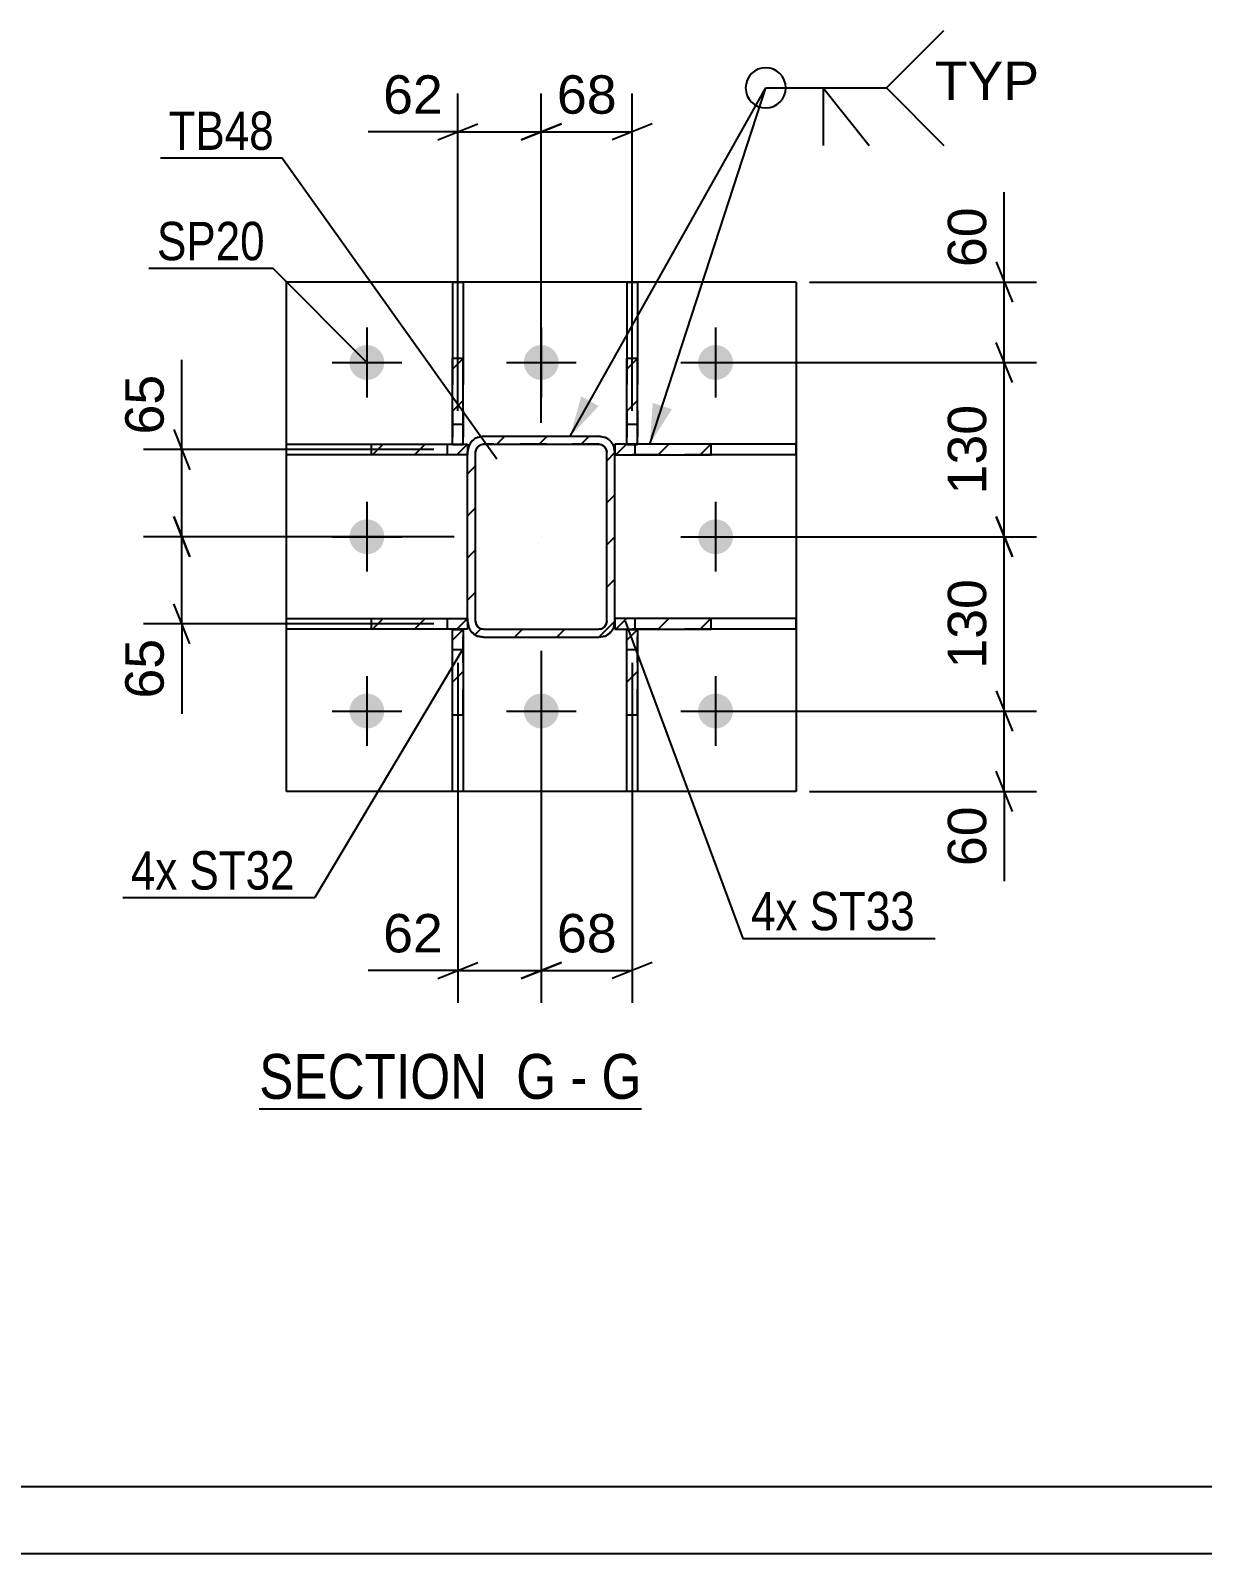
# Model space of a CAD drawing. Header units: millimetres. Extents: x -111 to 730, y -400 to 194.
# Drawn here: x 200.4 to 287.8, y -399.7 to -286.1 of the extents above; entities that cross this region are included whole.
import ezdxf

# ---------------------------------------------------------------- set-up
doc = ezdxf.new("R2010")
doc.units = ezdxf.units.MM
doc.linetypes.add('DXK_LINE_DOT2', pattern=[3.9198, 1.9599, -1.9599])
doc.linetypes.add('DXK_LINE_DOT3', pattern=[5.9187, 2.979, -0.9799, 0.9799, -0.9799])
doc.styles.add('Arial', font='ARIAL.TTF', dxfattribs={"height": 0.2})
doc.styles.add('Arial Narrow', font='ARIALN.TTF', dxfattribs={"height": 0.2})

# ---------------------------------------------------------------- blocks, each defined once
blk = doc.blocks.new('Unknown-203724211-18 - 6334')
at = {"color": 6, "linetype": 'Continuous'}
blk.add_line((217.49, -366.52), (245.99, -366.52), dxfattribs=at)
at = {"color": 0, "linetype": 'Continuous'}
for points in [[(235.6, -365.77), (235.6, -362.27), (217.49, -362.27), (217.49, -365.77)], [(239.64, -365.77), (239.64, -362.27), (236.65, -362.27), (236.65, -365.77)], [(241.96, -365.77), (241.96, -362.27), (240.69, -362.27), (240.69, -365.77)], [(245.99, -365.77), (245.99, -362.27), (243.01, -362.27), (243.01, -365.77)]]:
    blk.add_wipeout(points, dxfattribs=at)
at = {"color": 7, "linetype": 'Continuous', "style": 'Arial Narrow'}
for s, p in [('SECTION ', (217.49, -365.77)), ('G', (236.65, -365.77)), ('G', (243.01, -365.77)), ('-', (240.69, -365.77))]:
    blk.add_text(s, height=3.34, dxfattribs=at).set_placement(p)
blk = doc.blocks.new('Unknown-203724211-1113')
at = {"color": 5, "linetype": 'Continuous'}
for p, q in [((-106.33, -394.7), (724.67, -394.7)), ((-111.33, -399.7), (729.67, -399.7))]:
    blk.add_line(p, q, dxfattribs=at)
blk = doc.blocks.new('Part-203724211-6425 - 6334')
at = {"linetype": 'Continuous'}
h = blk.add_hatch(dxfattribs=at)
h.set_pattern_fill('', scale=0.7, style=0, pattern_type=0)
h.set_pattern_definition([(45, (244.0179, -330.1414), (-1.57154, 1.57154), [])])
h.paths.add_polyline_path([(243.93, -330.6), (244.02, -330.14), (244.02, -317.54), (243.93, -317.08), (243.67, -316.69), (243.28, -316.43), (242.82, -316.34), (234.22, -316.34), (233.76, -316.43), (233.37, -316.69), (233.11, -317.08), (233.02, -317.54), (233.02, -330.14), (233.11, -330.6), (233.37, -330.99), (233.76, -331.25), (234.22, -331.34), (242.82, -331.34), (243.28, -331.25), (243.67, -330.99)])
h.paths.add_polyline_path([(243.05, -330.7), (242.82, -330.74), (234.22, -330.74), (233.99, -330.7), (233.79, -330.57), (233.66, -330.37), (233.62, -330.14), (233.62, -317.54), (233.66, -317.31), (233.79, -317.12), (233.99, -316.99), (234.22, -316.94), (242.82, -316.94), (243.05, -316.99), (243.24, -317.12), (243.37, -317.31), (243.42, -317.54), (243.42, -330.14), (243.37, -330.37), (243.24, -330.57)])
at = {"color": 7, "linetype": 'DXK_LINE_DOT2'}
for p, q in [((233.76, -316.43), (234.22, -316.34)), ((233.99, -316.99), (233.79, -317.12)), ((234.22, -316.94), (233.99, -316.99)), ((234.22, -316.34), (242.82, -316.34)), ((242.82, -316.94), (234.22, -316.94)), ((242.82, -316.34), (243.28, -316.43)), ((243.05, -316.99), (242.82, -316.94)), ((243.24, -317.12), (243.05, -316.99)), ((233.02, -317.54), (233.11, -317.08)), ((233.02, -330.14), (233.02, -317.54)), ((233.66, -317.31), (233.62, -317.54)), ((233.62, -330.14), (233.62, -317.54)), ((233.79, -317.12), (233.66, -317.31)), ((243.37, -317.31), (243.24, -317.12)), ((243.42, -317.54), (243.37, -317.31)), ((243.42, -330.14), (243.42, -317.54)), ((243.93, -317.08), (244.02, -317.54)), ((244.02, -330.14), (244.02, -317.54)), ((233.11, -330.6), (233.02, -330.14)), ((233.62, -330.14), (233.66, -330.37)), ((233.66, -330.37), (233.79, -330.57)), ((233.79, -330.57), (233.99, -330.7)), ((243.05, -330.7), (243.24, -330.57)), ((243.24, -330.57), (243.37, -330.37)), ((243.37, -330.37), (243.42, -330.14)), ((244.02, -330.14), (243.93, -330.6)), ((234.22, -331.34), (233.76, -331.25)), ((233.99, -330.7), (234.22, -330.74)), ((234.22, -330.74), (242.82, -330.74)), ((234.22, -331.34), (242.82, -331.34)), ((242.82, -330.74), (243.05, -330.7)), ((243.28, -331.25), (242.82, -331.34))]:
    blk.add_line(p, q, dxfattribs=at)
at = {"color": 2, "linetype": 'Continuous'}
for p, q in [((234.22, -316.34), (233.76, -316.43)), ((233.79, -317.12), (233.99, -316.99)), ((233.99, -316.99), (234.22, -316.94)), ((234.22, -316.34), (242.82, -316.34)), ((234.22, -316.94), (242.82, -316.94)), ((243.28, -316.43), (242.82, -316.34)), ((242.82, -316.94), (243.05, -316.99)), ((243.05, -316.99), (243.24, -317.12)), ((233.11, -317.08), (233.02, -317.54)), ((233.02, -330.14), (233.02, -317.54)), ((233.62, -317.54), (233.66, -317.31)), ((233.62, -330.14), (233.62, -317.54)), ((233.66, -317.31), (233.79, -317.12)), ((243.24, -317.12), (243.37, -317.31)), ((243.37, -317.31), (243.42, -317.54)), ((243.42, -330.14), (243.42, -317.54)), ((244.02, -317.54), (243.93, -317.08)), ((244.02, -330.14), (244.02, -317.54)), ((233.02, -330.14), (233.11, -330.6)), ((233.66, -330.37), (233.62, -330.14)), ((233.79, -330.57), (233.66, -330.37)), ((233.99, -330.7), (233.79, -330.57)), ((243.24, -330.57), (243.05, -330.7)), ((243.37, -330.37), (243.24, -330.57)), ((243.42, -330.14), (243.37, -330.37)), ((243.93, -330.6), (244.02, -330.14)), ((233.76, -331.25), (234.22, -331.34)), ((234.22, -330.74), (233.99, -330.7)), ((234.22, -330.74), (242.82, -330.74)), ((234.22, -331.34), (242.82, -331.34)), ((243.05, -330.7), (242.82, -330.74)), ((242.82, -331.34), (243.28, -331.25))]:
    blk.add_line(p, q, dxfattribs=at)
at = {"color": 7, "linetype": 'DXK_LINE_DOT3'}
blk.add_line((238.52, -323.84), (238.52, -323.84), dxfattribs=at)
at = {"color": 7, "linetype": 'DXK_LINE_DOT2'}
for centre, start, end in [((234.22, -317.54), 112.5, 157.5), ((242.82, -317.54), 22.5, 67.5), ((234.22, -330.14), 202.5, 247.5), ((242.82, -330.14), 292.5, 337.5)]:
    blk.add_arc(centre, 1.2, start, end, dxfattribs=at)
at = {"color": 2, "linetype": 'Continuous'}
for centre, start, end in [((234.22, -317.54), 112.5, 157.5), ((242.82, -317.54), 22.5, 67.5), ((234.22, -330.14), 202.5, 247.5), ((242.82, -330.14), 292.5, 337.5)]:
    blk.add_arc(centre, 1.2, start, end, dxfattribs=at)
blk = doc.blocks.new('Part-203724211-6405 - 6334')
at = {"linetype": 'Continuous'}
h = blk.add_hatch(dxfattribs=at)
h.set_pattern_fill('', scale=0.7, style=0, pattern_type=0)
h.set_pattern_definition([(45, (232.7028, -310.5284), (-1.57154, 1.57154), [])])
h.paths.add_polyline_path([(232.7, -316.95), (232.7, -310.53), (231.9, -310.53), (231.9, -316.95)])
at = {"color": 2, "linetype": 'Continuous'}
for p, q in [((231.9, -304.84), (231.9, -310.53)), ((231.9, -304.84), (232.7, -304.84)), ((232.7, -304.84), (232.7, -310.53)), ((231.9, -316.95), (231.9, -310.53)), ((232.7, -310.53), (231.9, -310.53)), ((232.7, -316.95), (232.7, -310.53)), ((231.9, -316.95), (232.7, -316.95))]:
    blk.add_line(p, q, dxfattribs=at)
at = {"color": 7, "linetype": 'DXK_LINE_DOT2'}
for p, q in [((231.9, -310.53), (231.9, -316.95)), ((232.7, -310.53), (232.7, -316.95)), ((231.9, -315.45), (232.7, -315.45)), ((231.9, -316.95), (232.7, -316.95))]:
    blk.add_line(p, q, dxfattribs=at)
blk = doc.blocks.new('Part-203724211-6410 - 6334')
at = {"linetype": 'Continuous'}
h = blk.add_hatch(dxfattribs=at)
h.set_pattern_fill('', scale=0.7, style=0, pattern_type=0)
h.set_pattern_definition([(45, (245.7022, -310.5284), (-1.57154, 1.57154), [])])
h.paths.add_polyline_path([(245.7, -316.95), (245.7, -310.53), (244.9, -310.53), (244.9, -316.95)])
at = {"color": 2, "linetype": 'Continuous'}
for p, q in [((244.9, -304.84), (244.9, -310.53)), ((244.9, -304.84), (245.7, -304.84)), ((245.7, -304.84), (245.7, -310.53)), ((244.9, -316.95), (244.9, -310.53)), ((245.7, -310.53), (244.9, -310.53)), ((245.7, -316.95), (245.7, -310.53)), ((244.9, -316.95), (245.7, -316.95))]:
    blk.add_line(p, q, dxfattribs=at)
at = {"color": 7, "linetype": 'DXK_LINE_DOT2'}
for p, q in [((244.9, -310.53), (244.9, -316.95)), ((245.7, -310.53), (245.7, -316.95)), ((244.9, -315.45), (245.7, -315.45)), ((244.9, -316.95), (245.7, -316.95))]:
    blk.add_line(p, q, dxfattribs=at)
blk = doc.blocks.new('Part-203724211-6415 - 6334')
at = {"linetype": 'Continuous'}
h = blk.add_hatch(dxfattribs=at)
h.set_pattern_fill('', scale=0.7, style=0, pattern_type=0)
h.set_pattern_definition([(45, (232.7022, -330.7492), (-1.57154, 1.57154), [])])
h.paths.add_polyline_path([(232.7, -337.16), (232.7, -330.75), (231.9, -330.75), (231.9, -337.16)])
at = {"color": 7, "linetype": 'DXK_LINE_DOT2'}
for p, q in [((231.9, -337.16), (231.9, -330.75)), ((231.9, -330.75), (232.7, -330.75)), ((232.7, -337.16), (232.7, -330.75)), ((231.9, -332.25), (232.7, -332.25))]:
    blk.add_line(p, q, dxfattribs=at)
at = {"color": 2, "linetype": 'Continuous'}
for p, q in [((231.9, -337.16), (231.9, -330.75)), ((231.9, -330.75), (232.7, -330.75)), ((232.7, -330.75), (232.7, -337.16)), ((231.9, -342.84), (231.9, -337.16)), ((232.7, -337.16), (231.9, -337.16)), ((232.7, -337.16), (232.7, -342.84)), ((232.7, -342.84), (231.9, -342.84))]:
    blk.add_line(p, q, dxfattribs=at)
blk = doc.blocks.new('Part-203724211-6420 - 6334')
at = {"linetype": 'Continuous'}
h = blk.add_hatch(dxfattribs=at)
h.set_pattern_fill('', scale=0.7, style=0, pattern_type=0)
h.set_pattern_definition([(45, (245.7017, -330.7492), (-1.57154, 1.57154), [])])
h.paths.add_polyline_path([(245.7, -337.16), (245.7, -330.75), (244.9, -330.75), (244.9, -337.16)])
at = {"color": 7, "linetype": 'DXK_LINE_DOT2'}
for p, q in [((244.9, -337.16), (244.9, -330.75)), ((244.9, -330.75), (245.7, -330.75)), ((245.7, -337.16), (245.7, -330.75)), ((244.9, -332.25), (245.7, -332.25))]:
    blk.add_line(p, q, dxfattribs=at)
at = {"color": 2, "linetype": 'Continuous'}
for p, q in [((244.9, -337.16), (244.9, -330.75)), ((244.9, -330.75), (245.7, -330.75)), ((245.7, -330.75), (245.7, -337.16)), ((244.9, -342.84), (244.9, -337.16)), ((245.7, -337.16), (244.9, -337.16)), ((245.7, -337.16), (245.7, -342.84)), ((245.7, -342.84), (244.9, -342.84))]:
    blk.add_line(p, q, dxfattribs=at)
blk = doc.blocks.new('Part-203724211-6443 - 6334')
at = {"linetype": 'Continuous'}
h = blk.add_hatch(dxfattribs=at)
h.set_pattern_fill('', scale=0.7, style=0, pattern_type=0)
h.set_pattern_definition([(45, (251.1752, -316.9388), (-1.57154, 1.57154), [])])
h.paths.add_polyline_path([(251.18, -317.74), (251.18, -316.94), (244.02, -316.94), (244.02, -317.74)])
at = {"color": 7, "linetype": 'DXK_LINE_DOT2'}
for p, q in [((251.18, -316.94), (244.02, -316.94)), ((244.02, -316.94), (244.02, -317.74)), ((245.52, -317.74), (245.52, -316.94)), ((251.18, -317.74), (244.02, -317.74))]:
    blk.add_line(p, q, dxfattribs=at)
at = {"color": 2, "linetype": 'Continuous'}
for p, q in [((251.18, -316.94), (244.02, -316.94)), ((244.02, -316.94), (244.02, -317.74)), ((257.52, -316.94), (251.18, -316.94)), ((251.18, -317.74), (251.18, -316.94)), ((257.52, -317.74), (257.52, -316.94)), ((244.02, -317.74), (251.18, -317.74)), ((257.52, -317.74), (251.18, -317.74))]:
    blk.add_line(p, q, dxfattribs=at)
blk = doc.blocks.new('Part-203724211-6448 - 6334')
at = {"linetype": 'Continuous'}
h = blk.add_hatch(dxfattribs=at)
h.set_pattern_fill('', scale=0.7, style=0, pattern_type=0)
h.set_pattern_definition([(45, (251.1752, -329.9388), (-1.57154, 1.57154), [])])
h.paths.add_polyline_path([(251.18, -330.74), (251.18, -329.94), (244.02, -329.94), (244.02, -330.74)])
at = {"color": 7, "linetype": 'DXK_LINE_DOT2'}
for p, q in [((251.18, -329.94), (244.02, -329.94)), ((244.02, -329.94), (244.02, -330.74)), ((245.52, -330.74), (245.52, -329.94)), ((251.18, -330.74), (244.02, -330.74))]:
    blk.add_line(p, q, dxfattribs=at)
at = {"color": 2, "linetype": 'Continuous'}
for p, q in [((251.18, -329.94), (244.02, -329.94)), ((244.02, -329.94), (244.02, -330.74)), ((257.52, -329.94), (251.18, -329.94)), ((251.18, -330.74), (251.18, -329.94)), ((257.52, -330.74), (257.52, -329.94)), ((244.02, -330.74), (251.18, -330.74)), ((257.52, -330.74), (251.18, -330.74))]:
    blk.add_line(p, q, dxfattribs=at)
blk = doc.blocks.new('Bolt-203724211-6517 - 6334')
at = {"linetype": 'Continuous'}
for points in [[(226.82, -310.84, -1), (224.22, -310.84, -1)], [(239.82, -310.84, -1), (237.22, -310.84, -1)], [(252.82, -310.84, -1), (250.22, -310.84, -1)], [(226.82, -323.84, -1), (224.22, -323.84, -1)], [(252.82, -323.84, -1), (250.22, -323.84, -1)], [(226.82, -336.84, -1), (224.22, -336.84, -1)], [(239.82, -336.84, -1), (237.22, -336.84, -1)], [(252.82, -336.84, -1), (250.22, -336.84, -1)]]:
    blk.add_hatch(color=1, dxfattribs=at).paths.add_polyline_path(points)
at = {"color": 1, "linetype": 'Continuous'}
for p, q in [((225.52, -308.24), (225.52, -313.44)), ((238.52, -308.24), (238.52, -313.44)), ((251.52, -308.24), (251.52, -313.44)), ((222.92, -310.84), (228.12, -310.84)), ((235.92, -310.84), (241.12, -310.84)), ((248.92, -310.84), (254.12, -310.84)), ((225.52, -321.24), (225.52, -326.44)), ((251.52, -321.24), (251.52, -326.44)), ((222.92, -323.84), (228.12, -323.84)), ((248.92, -323.84), (254.12, -323.84)), ((225.52, -334.24), (225.52, -339.44)), ((238.52, -334.24), (238.52, -339.44)), ((251.52, -334.24), (251.52, -339.44)), ((222.92, -336.84), (228.12, -336.84)), ((235.92, -336.84), (241.12, -336.84)), ((248.92, -336.84), (254.12, -336.84))]:
    blk.add_line(p, q, dxfattribs=at)
blk = doc.blocks.new('Part-203724211-6453 - 6334')
at = {"linetype": 'Continuous'}
h = blk.add_hatch(dxfattribs=at)
h.set_pattern_fill('', scale=0.7, style=0, pattern_type=0)
h.set_pattern_definition([(45, (233.0178, -316.9386), (-1.57154, 1.57154), [])])
h.paths.add_polyline_path([(233.02, -317.74), (233.02, -316.94), (225.86, -316.94), (225.86, -317.74)])
at = {"color": 2, "linetype": 'Continuous'}
for p, q in [((219.52, -317.74), (219.52, -316.94)), ((219.52, -316.94), (225.86, -316.94)), ((225.86, -316.94), (233.02, -316.94)), ((225.86, -317.74), (225.86, -316.94)), ((233.02, -316.94), (233.02, -317.74)), ((225.86, -317.74), (219.52, -317.74)), ((233.02, -317.74), (225.86, -317.74))]:
    blk.add_line(p, q, dxfattribs=at)
at = {"color": 7, "linetype": 'DXK_LINE_DOT2'}
for p, q in [((225.86, -316.94), (233.02, -316.94)), ((231.52, -317.74), (231.52, -316.94)), ((233.02, -316.94), (233.02, -317.74)), ((233.02, -317.74), (225.86, -317.74))]:
    blk.add_line(p, q, dxfattribs=at)
blk = doc.blocks.new('Part-203724211-6458 - 6334')
at = {"linetype": 'Continuous'}
h = blk.add_hatch(dxfattribs=at)
h.set_pattern_fill('', scale=0.7, style=0, pattern_type=0)
h.set_pattern_definition([(45, (233.0178, -329.9386), (-1.57154, 1.57154), [])])
h.paths.add_polyline_path([(233.02, -330.74), (233.02, -329.94), (225.86, -329.94), (225.86, -330.74)])
at = {"color": 2, "linetype": 'Continuous'}
for p, q in [((219.52, -330.74), (219.52, -329.94)), ((219.52, -329.94), (225.86, -329.94)), ((225.86, -329.94), (233.02, -329.94)), ((225.86, -330.74), (225.86, -329.94)), ((233.02, -329.94), (233.02, -330.74)), ((225.86, -330.74), (219.52, -330.74)), ((233.02, -330.74), (225.86, -330.74))]:
    blk.add_line(p, q, dxfattribs=at)
at = {"color": 7, "linetype": 'DXK_LINE_DOT2'}
for p, q in [((225.86, -329.94), (233.02, -329.94)), ((231.52, -330.74), (231.52, -329.94)), ((233.02, -329.94), (233.02, -330.74)), ((233.02, -330.74), (225.86, -330.74))]:
    blk.add_line(p, q, dxfattribs=at)
blk = doc.blocks.new('Part-203724211-6467 - 6334')
at = {"color": 2, "linetype": 'Continuous'}
for p, q in [((257.52, -304.84), (219.52, -304.84)), ((219.52, -342.84), (219.52, -304.84)), ((257.52, -304.84), (257.52, -342.84)), ((257.52, -342.84), (219.52, -342.84))]:
    blk.add_line(p, q, dxfattribs=at)
blk = doc.blocks.new('StraightDimension-203724211-6597 - 6334')
at = {"color": 7, "linetype": 'Continuous'}
for p, q in [((211.72, -317.34), (211.72, -310.64)), ((211.72, -317.34), (211.72, -310.64)), ((211.12, -315.84), (212.32, -318.84)), ((230.52, -317.34), (208.87, -317.34)), ((211.72, -323.84), (211.72, -317.34)), ((212.32, -325.34), (211.12, -322.34)), ((232.02, -323.84), (208.87, -323.84))]:
    blk.add_line(p, q, dxfattribs=at)
at = {"color": 0}
blk.add_wipeout([(210.97, -311.17), (206.77, -311.17), (206.77, -316.81), (210.97, -316.81)], dxfattribs=at)
at = {"color": 3, "style": 'Arial'}
blk.add_text('65', height=2.865, rotation=90.0002, dxfattribs=at).set_placement((210.37, -316.21))
blk = doc.blocks.new('StraightDimension-203724211-6638 - 6334')
at = {"color": 7, "linetype": 'Continuous'}
for p, q in [((232.3, -314.45), (232.3, -290.78)), ((238.52, -315.34), (238.52, -290.78)), ((230.8, -294.23), (233.8, -293.03)), ((240.02, -293.03), (237.02, -294.23)), ((232.3, -293.63), (225.61, -293.63)), ((232.3, -293.63), (225.61, -293.63)), ((232.3, -293.63), (238.52, -293.63))]:
    blk.add_line(p, q, dxfattribs=at)
at = {"color": 0}
blk.add_wipeout([(231.78, -292.88), (231.78, -288.68), (226.13, -288.68), (226.13, -292.88)], dxfattribs=at)
at = {"color": 3, "style": 'Arial'}
blk.add_text('62', height=2.865, dxfattribs=at).set_placement((226.73, -292.28))
blk = doc.blocks.new('StraightDimension-203724211-15541 - 6334')
at = {"color": 7, "linetype": 'Continuous'}
for p, q in [((273.65, -325.34), (272.45, -322.34)), ((252.52, -323.84), (275.45, -323.84)), ((273.05, -336.84), (273.05, -323.84)), ((272.45, -335.34), (273.65, -338.34)), ((252.52, -336.84), (275.45, -336.84))]:
    blk.add_line(p, q, dxfattribs=at)
at = {"color": 0}
blk.add_wipeout([(272.3, -326.41), (268.1, -326.41), (268.1, -334.28), (272.3, -334.28)], dxfattribs=at)
at = {"color": 3, "style": 'Arial'}
blk.add_text('130', height=2.865, rotation=90.0002, dxfattribs=at).set_placement((271.7, -333.68))
blk = doc.blocks.new('StraightDimension-203724211-6578 - 6334')
at = {"color": 7, "linetype": 'Continuous'}
for p, q in [((238.52, -332.34), (238.52, -358.6)), ((232.3, -333.25), (232.3, -358.6)), ((230.8, -356.8), (233.8, -355.6)), ((240.02, -355.6), (237.02, -356.8)), ((232.3, -356.2), (225.61, -356.2)), ((232.3, -356.2), (225.61, -356.2)), ((232.3, -356.2), (238.52, -356.2))]:
    blk.add_line(p, q, dxfattribs=at)
at = {"color": 0}
blk.add_wipeout([(231.78, -355.45), (231.78, -351.25), (226.13, -351.25), (226.13, -355.45)], dxfattribs=at)
at = {"color": 3, "style": 'Arial'}
blk.add_text('62', height=2.865, dxfattribs=at).set_placement((226.73, -354.85))
blk = doc.blocks.new('StraightDimension-203724211-6584 - 6334')
at = {"color": 7, "linetype": 'Continuous'}
for p, q in [((238.52, -332.34), (238.52, -358.6)), ((245.3, -333.25), (245.3, -358.6)), ((237.02, -356.8), (240.02, -355.6)), ((246.8, -355.6), (243.8, -356.8)), ((238.52, -356.2), (245.3, -356.2))]:
    blk.add_line(p, q, dxfattribs=at)
at = {"color": 0}
blk.add_wipeout([(244.73, -355.45), (244.73, -351.25), (239.09, -351.25), (239.09, -355.45)], dxfattribs=at)
at = {"color": 3, "style": 'Arial'}
blk.add_text('68', height=2.865, dxfattribs=at).set_placement((239.69, -354.85))
blk = doc.blocks.new('StraightDimension-203724211-6590 - 6334')
at = {"color": 7, "linetype": 'Continuous'}
for p, q in [((211.12, -322.34), (212.32, -325.34)), ((232.02, -323.84), (208.87, -323.84)), ((211.72, -330.34), (211.72, -323.84)), ((212.32, -331.84), (211.12, -328.84)), ((230.52, -330.34), (208.87, -330.34)), ((211.72, -330.34), (211.72, -337.04)), ((211.72, -330.34), (211.72, -337.04))]:
    blk.add_line(p, q, dxfattribs=at)
at = {"color": 0}
blk.add_wipeout([(210.97, -330.86), (206.77, -330.86), (206.77, -336.51), (210.97, -336.51)], dxfattribs=at)
at = {"color": 3, "style": 'Arial'}
blk.add_text('65', height=2.865, rotation=90.0002, dxfattribs=at).set_placement((210.37, -335.91))
blk = doc.blocks.new('StraightDimension-203724211-6608 - 6334')
at = {"color": 7, "linetype": 'Continuous'}
for p, q in [((273.05, -304.84), (273.05, -298.14)), ((273.05, -304.84), (273.05, -298.14)), ((272.45, -303.34), (273.65, -306.34)), ((258.52, -304.84), (275.45, -304.84)), ((273.05, -310.84), (273.05, -304.84)), ((273.65, -312.34), (272.45, -309.34)), ((252.52, -310.84), (275.45, -310.84))]:
    blk.add_line(p, q, dxfattribs=at)
at = {"color": 0}
blk.add_wipeout([(272.3, -298.67), (268.1, -298.67), (268.1, -304.32), (272.3, -304.32)], dxfattribs=at)
at = {"color": 3, "style": 'Arial'}
blk.add_text('60', height=2.865, rotation=90.0002, dxfattribs=at).set_placement((271.7, -303.72))
blk = doc.blocks.new('StraightDimension-203724211-6618 - 6334')
at = {"color": 7, "linetype": 'Continuous'}
for p, q in [((272.45, -335.34), (273.65, -338.34)), ((252.52, -336.84), (275.45, -336.84)), ((273.05, -342.84), (273.05, -336.84)), ((273.65, -344.34), (272.45, -341.34)), ((258.52, -342.84), (275.45, -342.84)), ((273.05, -342.84), (273.05, -349.54)), ((273.05, -342.84), (273.05, -349.54))]:
    blk.add_line(p, q, dxfattribs=at)
at = {"color": 0}
blk.add_wipeout([(272.3, -343.37), (268.1, -343.37), (268.1, -349.01), (272.3, -349.01)], dxfattribs=at)
at = {"color": 3, "style": 'Arial'}
blk.add_text('60', height=2.865, rotation=90.0002, dxfattribs=at).set_placement((271.7, -348.41))
blk = doc.blocks.new('StraightDimension-203724211-6629 - 6334')
at = {"color": 7, "linetype": 'Continuous'}
for p, q in [((238.52, -315.34), (238.52, -290.78)), ((245.3, -314.45), (245.3, -290.78)), ((237.02, -294.23), (240.02, -293.03)), ((246.8, -293.03), (243.8, -294.23)), ((238.52, -293.63), (245.3, -293.63))]:
    blk.add_line(p, q, dxfattribs=at)
at = {"color": 0}
blk.add_wipeout([(244.73, -292.88), (244.73, -288.68), (239.09, -288.68), (239.09, -292.88)], dxfattribs=at)
at = {"color": 3, "style": 'Arial'}
blk.add_text('68', height=2.865, dxfattribs=at).set_placement((239.69, -292.28))
blk = doc.blocks.new('StraightDimension-203724211-15543 - 6334')
at = {"color": 7, "linetype": 'Continuous'}
for p, q in [((273.65, -312.34), (272.45, -309.34)), ((252.52, -310.84), (275.45, -310.84)), ((273.05, -323.84), (273.05, -310.84)), ((272.45, -322.34), (273.65, -325.34)), ((252.52, -323.84), (275.45, -323.84))]:
    blk.add_line(p, q, dxfattribs=at)
at = {"color": 0}
blk.add_wipeout([(272.3, -313.41), (268.1, -313.41), (268.1, -321.28), (272.3, -321.28)], dxfattribs=at)
at = {"color": 3, "style": 'Arial'}
blk.add_text('130', height=2.865, rotation=90.0002, dxfattribs=at).set_placement((271.7, -320.68))
blk = doc.blocks.new('Mark-203724211-6421 - 6334')
at = {"color": 30, "linetype": 'Continuous'}
for p in [(210.13, -295.58), (235.2, -318.04)]:
    blk.add_line(p, (219.18, -295.58), dxfattribs=at)
at = {"color": 0}
blk.add_wipeout([(218.58, -294.98), (218.58, -291.98), (210.73, -291.98), (210.73, -294.98)], dxfattribs=at)
blk.add_wipeout([(218.58, -294.98), (218.58, -291.98), (210.73, -291.98), (210.73, -294.98)], dxfattribs=at)
at = {"color": 3, "style": 'Arial Narrow'}
blk.add_text('TB48', height=2.863, dxfattribs=at).set_placement((210.73, -294.98))
blk = doc.blocks.new('Mark-203724211-6463 - 6334')
at = {"color": 30, "linetype": 'Continuous'}
for p in [(209.27, -303.81), (225.59, -310.91)]:
    blk.add_line(p, (218.51, -303.81), dxfattribs=at)
at = {"color": 0}
blk.add_wipeout([(217.91, -303.21), (217.91, -300.21), (209.87, -300.21), (209.87, -303.21)], dxfattribs=at)
blk.add_wipeout([(217.91, -303.21), (217.91, -300.21), (209.87, -300.21), (209.87, -303.21)], dxfattribs=at)
at = {"color": 3, "style": 'Arial Narrow'}
blk.add_text('SP20', height=2.863, dxfattribs=at).set_placement((209.87, -303.21))
blk = doc.blocks.new('WeldMark-203724211-6647 - 6334')
at = {"linetype": 'Continuous'}
for points in [[(242.81, -314.09), (240.68, -316.34), (241.5, -313.36)], [(248.26, -314.32), (246.62, -316.94), (246.83, -313.85)]]:
    blk.add_hatch(color=30, dxfattribs=at).paths.add_polyline_path(points)
at = {"color": 30, "linetype": 'Continuous'}
for p, q in [((240.68, -316.34), (255.26, -290.35)), ((246.62, -316.94), (255.26, -290.35)), ((255.26, -290.35), (264.26, -290.35))]:
    blk.add_line(p, q, dxfattribs=at)
at = {"color": 3, "linetype": 'Continuous'}
for q in [(262.98, -294.64), (259.55, -294.64)]:
    blk.add_line((259.55, -290.35), q, dxfattribs=at)
for start, end in [(90, 270), (270, 90)]:
    blk.add_arc((255.26, -290.35), 1.5, start, end, dxfattribs=at)
at = {"color": 0, "linetype": 'Continuous'}
blk.add_wipeout([(275.64, -291.25), (275.64, -288.25), (267.86, -288.25), (267.86, -291.25)], dxfattribs=at)
blk.add_wipeout([(275.64, -291.25), (275.64, -288.25), (267.86, -288.25), (267.86, -291.25)], dxfattribs=at)
at = {"color": 3, "linetype": 'Continuous'}
for q in [(268.55, -286.07), (268.55, -294.64)]:
    blk.add_line((264.26, -290.35), q, dxfattribs=at)
at = {"color": 3, "linetype": 'Continuous', "style": 'Arial'}
blk.add_text('TYP', height=2.865, dxfattribs=at).set_placement((267.86, -291.25))
blk = doc.blocks.new('MarkSet-203724211-6701 - 6334')
at = {"color": 30, "linetype": 'Continuous'}
for p, q in [((244.78, -330.14), (253.56, -353.8)), ((253.56, -353.8), (267.89, -353.8))]:
    blk.add_line(p, q, dxfattribs=at)
at = {"color": 0}
for points in [[(257.63, -353.2), (257.63, -350.2), (254.16, -350.2), (254.16, -353.2)], [(266.39, -353.2), (266.39, -350.2), (258.53, -350.2), (258.53, -353.2)]]:
    blk.add_wipeout(points, dxfattribs=at)
for points in [[(257.63, -353.2), (257.63, -350.2), (254.16, -350.2), (254.16, -353.2)], [(266.39, -353.2), (266.39, -350.2), (258.53, -350.2), (258.53, -353.2)]]:
    blk.add_wipeout(points, dxfattribs=at)
at = {"color": 3, "style": 'Arial Narrow'}
for s, p in [('4x', (254.16, -353.2)), ('ST33', (258.53, -353.2))]:
    blk.add_text(s, height=2.863, dxfattribs=at).set_placement(p)
blk = doc.blocks.new('MarkSet-203724211-6731 - 6334')
at = {"color": 30, "linetype": 'Continuous'}
for p in [(232.7, -332.17), (207.32, -350.76)]:
    blk.add_line(p, (221.64, -350.76), dxfattribs=at)
at = {"color": 0}
for points in [[(211.39, -350.16), (211.39, -347.16), (207.92, -347.16), (207.92, -350.16)], [(220.14, -350.16), (220.14, -347.16), (212.29, -347.16), (212.29, -350.16)]]:
    blk.add_wipeout(points, dxfattribs=at)
for points in [[(211.39, -350.16), (211.39, -347.16), (207.92, -347.16), (207.92, -350.16)], [(220.14, -350.16), (220.14, -347.16), (212.29, -347.16), (212.29, -350.16)]]:
    blk.add_wipeout(points, dxfattribs=at)
at = {"color": 3, "style": 'Arial Narrow'}
for s, p in [('4x', (207.92, -350.16)), ('ST32', (212.29, -350.16))]:
    blk.add_text(s, height=2.863, dxfattribs=at).set_placement(p)

msp = doc.modelspace()

# ---------------------------------------------------------------- block references
for name in ['Part-203724211-6467 - 6334', 'Part-203724211-6405 - 6334', 'Part-203724211-6410 - 6334', 'Bolt-203724211-6517 - 6334', 'Part-203724211-6453 - 6334', 'Part-203724211-6425 - 6334', 'Part-203724211-6443 - 6334', 'Part-203724211-6458 - 6334', 'Part-203724211-6448 - 6334', 'Part-203724211-6415 - 6334', 'Part-203724211-6420 - 6334', 'Unknown-203724211-18 - 6334']:
    msp.add_blockref(name, (0, 0))

# ---------------------------------------------------------------- next in the draw order: block references
msp.add_blockref('Unknown-203724211-1113', (0, 0))

# ---------------------------------------------------------------- next in the draw order: block references
for name in ['StraightDimension-203724211-6608 - 6334', 'StraightDimension-203724211-6597 - 6334', 'StraightDimension-203724211-15541 - 6334', 'StraightDimension-203724211-6578 - 6334']:
    msp.add_blockref(name, (0, 0))

# ---------------------------------------------------------------- next in the draw order: block references
for name in ['StraightDimension-203724211-6638 - 6334', 'StraightDimension-203724211-15543 - 6334', 'StraightDimension-203724211-6590 - 6334', 'StraightDimension-203724211-6584 - 6334', 'StraightDimension-203724211-6618 - 6334']:
    msp.add_blockref(name, (0, 0))

# ---------------------------------------------------------------- next in the draw order: block references
for name in ['StraightDimension-203724211-6629 - 6334', 'Mark-203724211-6421 - 6334', 'MarkSet-203724211-6701 - 6334', 'MarkSet-203724211-6731 - 6334']:
    msp.add_blockref(name, (0, 0))

# ---------------------------------------------------------------- next in the draw order: block references
for name in ['WeldMark-203724211-6647 - 6334', 'Mark-203724211-6463 - 6334']:
    msp.add_blockref(name, (0, 0))

doc.saveas('drawing.dxf')
